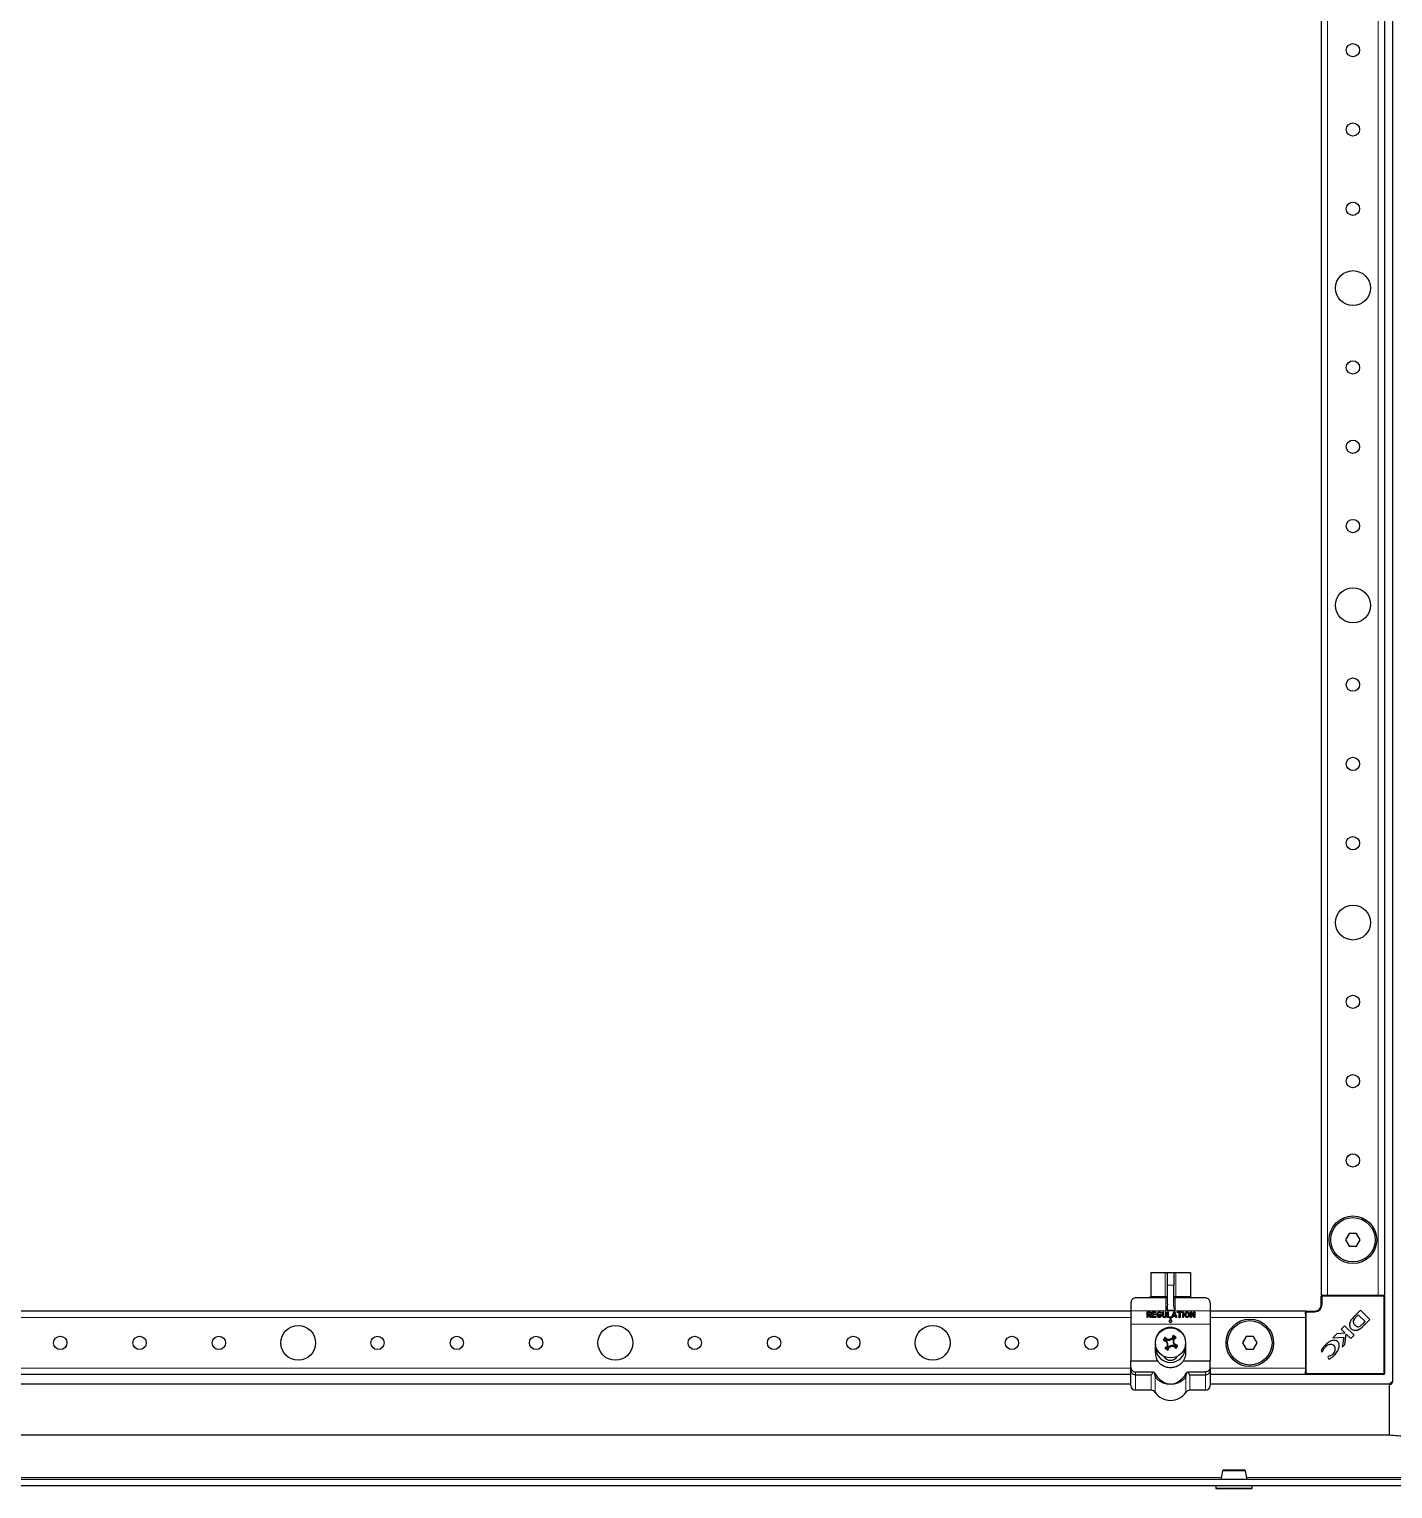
# Model space of a CAD drawing. Header units: millimetres. Extents: x -794 to 1944, y -422 to 1043.
# Drawn here: x 1298.9 to 1728.8, y -278 to 182.2 of the extents above; entities that cross this region are included whole.
import ezdxf

# ---------------------------------------------------------------- set-up
doc = ezdxf.new("R2010")
doc.units = ezdxf.units.MM

msp = doc.modelspace()

# ---------------------------------------------------------------- linework, layer by layer
at = {"color": 7, "linetype": 'Continuous', "lineweight": 25}
for p, q in [((1728.72, 845.03), (1728.72, -243.97)), ((1706.22, 818.03), (1706.22, -216.97)), ((1726.22, 818.03), (1726.22, -216.97)), ((1715.06, -197.47), (1713.91, -199.47)), ((1717.37, -197.47), (1715.06, -197.47)), ((1718.53, -199.47), (1717.37, -197.47)), ((1713.91, -199.47), (1715.06, -201.47)), ((1715.06, -201.47), (1717.37, -201.47)), ((1717.37, -201.47), (1718.53, -199.47)), ((1652.47, -209.82), (1652.47, -217.32)), ((1652.47, -209.82), (1656.99, -209.82)), ((1656.99, -209.82), (1657.72, -209.82)), ((1657.72, -209.82), (1659.72, -209.82)), ((1657.72, -213.82), (1657.72, -209.82)), ((1659.72, -209.82), (1659.72, -213.82)), ((1659.72, -209.82), (1660.44, -209.82)), ((1660.44, -209.82), (1664.97, -209.82)), ((1664.97, -209.82), (1664.97, -217.32)), ((1657.72, -219.76), (1657.72, -213.82)), ((1659.72, -219.76), (1659.72, -213.82)), ((1646.22, -219.32), (1646.22, -221.82)), ((1657.22, -217.82), (1647.72, -217.82)), ((1669.72, -217.82), (1660.22, -217.82)), ((1671.22, -219.32), (1671.22, -221.82)), ((1706.22, -216.97), (1706.52, -216.97)), ((1706.22, -219.97), (1706.22, -217.27)), ((1706.52, -216.97), (1707.16, -216.97)), ((1707.16, -216.97), (1708.22, -216.97)), ((1708.22, -216.97), (1724.22, -216.97)), ((1724.22, -216.97), (1725.27, -216.97)), ((1725.27, -216.97), (1725.92, -216.97)), ((1725.92, -216.97), (1726.22, -216.97)), ((1726.22, -217.27), (1726.22, -241.67)), ((1646.22, -221.97), (866.22, -221.97)), ((1646.22, -221.82), (1646.22, -226.08)), ((1651.31, -223.84), (1651.31, -222.18)), ((1651.31, -222.18), (1652.06, -222.18)), ((1652.07, -222.44), (1651.57, -222.44)), ((1651.57, -222.44), (1651.57, -222.94)), ((1651.57, -222.94), (1652.16, -222.94)), ((1651.86, -223.21), (1651.57, -223.21)), ((1651.57, -223.21), (1651.57, -223.84)), ((1652.35, -223.92), (1651.86, -223.21)), ((1652.17, -223.21), (1652.57, -223.78)), ((1652.91, -222.18), (1653.98, -222.18)), ((1652.91, -223.95), (1652.91, -222.18)), ((1653.98, -223.95), (1652.91, -223.95)), ((1653.98, -222.44), (1653.18, -222.44)), ((1653.18, -222.44), (1653.18, -222.85)), ((1653.18, -222.85), (1653.93, -222.85)), ((1653.93, -223.11), (1653.18, -223.11)), ((1653.18, -223.11), (1653.18, -223.69)), ((1653.18, -223.69), (1653.98, -223.69)), ((1655.25, -223.02), (1655.74, -223.02)), ((1655.45, -223.28), (1655.25, -223.28)), ((1655.74, -223.02), (1655.74, -223.31)), ((1656.17, -223.37), (1656.17, -222.29)), ((1656.44, -222.29), (1656.44, -223.36)), ((1657.18, -223.35), (1657.18, -222.29)), ((1657.45, -222.29), (1657.45, -223.35)), ((1657.73, -223.97), (1657.73, -222.31)), ((1658.8, -223.97), (1657.73, -223.97)), ((1658, -222.31), (1658, -223.71)), ((1658, -223.71), (1658.79, -223.71)), ((1658.22, -225.18), (1658.72, -225.68)), ((1658.47, -225.18), (1658.22, -225.18)), ((1658.97, -224.18), (1658.47, -224.18)), ((1658.47, -224.18), (1658.47, -225.18)), ((1658.72, -225.68), (1659.22, -225.18)), ((1658.97, -225.18), (1658.97, -224.18)), ((1659.22, -225.18), (1658.97, -225.18)), ((1659.16, -223.8), (1659.73, -222.26)), ((1659.49, -223.64), (1659.4, -223.89)), ((1660.3, -223.64), (1659.49, -223.64)), ((1659.89, -222.5), (1659.58, -223.37)), ((1659.58, -223.37), (1660.21, -223.37)), ((1660.21, -223.37), (1659.89, -222.5)), ((1660.05, -222.28), (1660.65, -223.8)), ((1660.4, -223.88), (1660.3, -223.64)), ((1661.4, -222.44), (1660.98, -222.44)), ((1660.99, -222.18), (1662.1, -222.18)), ((1661.4, -223.91), (1661.4, -222.44)), ((1662.11, -222.44), (1661.71, -222.44)), ((1661.71, -222.44), (1661.71, -223.91)), ((1662.58, -223.84), (1662.58, -222.31)), ((1662.84, -222.31), (1662.84, -223.84)), ((1665, -223.84), (1665, -222.28)), ((1666.1, -223.86), (1665.26, -222.6)), ((1665.26, -222.6), (1665.26, -223.84)), ((1665.27, -222.23), (1666.07, -223.47)), ((1666.07, -223.47), (1666.07, -222.29)), ((1666.34, -222.29), (1666.34, -223.84)), ((1671.22, -221.82), (1671.22, -226.08)), ((1701.22, -221.97), (1671.22, -221.97)), ((1701.22, -221.97), (1701.22, -222.27)), ((1701.22, -222.92), (1701.22, -222.27)), ((1701.22, -222.92), (1701.22, -223.97)), ((1701.22, -223.97), (1701.22, -239.97)), ((1701.52, -221.97), (1704.22, -221.97)), ((1716.72, -223.51), (1716.7, -223.53)), ((1718.61, -221.62), (1716.72, -223.51)), ((1717.86, -223.1), (1717.21, -223.78)), ((1720.05, -225.28), (1717.86, -223.1)), ((1721.57, -224.58), (1718.61, -221.62)), ((1719.32, -226.03), (1720.05, -225.28)), ((1719.58, -226.57), (1721.57, -224.58)), ((1646.22, -226.08), (1646.22, -237.58)), ((1659.41, -230.71), (1659.67, -229.96)), ((1659.67, -229.96), (1659.56, -229.65)), ((1659.67, -229.96), (1660.17, -230.29)), ((1671.22, -226.08), (1671.22, -237.58)), ((1682.56, -229.97), (1681.41, -231.97)), ((1684.87, -229.97), (1682.56, -229.97)), ((1686.03, -231.97), (1684.87, -229.97)), ((1711.13, -229.1), (1709.84, -230.39)), ((1713.79, -228.93), (1711.13, -229.1)), ((1713.61, -226.62), (1712.55, -227.68)), ((1712.55, -227.68), (1713.79, -228.93)), ((1716.57, -229.58), (1713.61, -226.62)), ((1713.64, -232.51), (1714.13, -229.24)), ((1714.13, -229.24), (1715.52, -230.63)), ((1715.52, -230.63), (1716.57, -229.58)), ((1653.87, -231.97), (1653.87, -234.97)), ((1654.07, -233.47), (1653.87, -233.47)), ((1656.7, -231.02), (1656.39, -231.13)), ((1656.7, -231.02), (1657.03, -230.52)), ((1657.45, -231.28), (1656.7, -231.02)), ((1657.26, -233.66), (1656.93, -233.69)), ((1657.03, -230.52), (1657, -230.19)), ((1657.03, -230.52), (1657.57, -231.1)), ((1657.26, -233.66), (1657.84, -233.12)), ((1657.76, -233.99), (1657.26, -233.66)), ((1657.45, -231.28), (1657.29, -231.47)), ((1657.89, -232.15), (1657.45, -231.28)), ((1657.57, -231.1), (1657.68, -230.88)), ((1657.57, -231.1), (1658.54, -231.15)), ((1657.84, -233.12), (1657.62, -233.01)), ((1657.89, -232.15), (1657.66, -232.2)), ((1658.02, -233.24), (1657.76, -233.99)), ((1657.76, -233.99), (1657.87, -234.3)), ((1657.84, -233.12), (1657.89, -232.15)), ((1658.89, -232.8), (1658.02, -233.24)), ((1658.02, -233.24), (1658.21, -233.4)), ((1658.54, -231.15), (1658.49, -230.92)), ((1658.54, -231.15), (1659.41, -230.71)), ((1658.89, -232.8), (1658.94, -233.03)), ((1659.86, -232.85), (1658.89, -232.8)), ((1659.41, -230.71), (1659.22, -230.55)), ((1659.59, -230.83), (1659.54, -231.8)), ((1659.54, -231.8), (1659.77, -231.75)), ((1659.54, -231.8), (1659.98, -232.67)), ((1660.17, -230.29), (1659.59, -230.83)), ((1659.59, -230.83), (1659.81, -230.94)), ((1659.86, -232.85), (1659.75, -233.07)), ((1660.4, -233.43), (1659.86, -232.85)), ((1659.98, -232.67), (1660.14, -232.48)), ((1659.98, -232.67), (1660.73, -232.93)), ((1660.17, -230.29), (1660.5, -230.26)), ((1660.73, -232.93), (1660.4, -233.43)), ((1660.4, -233.43), (1660.43, -233.76)), ((1660.73, -232.93), (1661.04, -232.82)), ((1663.57, -233.47), (1663.37, -233.47)), ((1663.57, -234.97), (1663.57, -231.97)), ((1681.41, -231.97), (1682.56, -233.97)), ((1682.56, -233.97), (1684.87, -233.97)), ((1684.87, -233.97), (1686.03, -231.97)), ((1706.22, -234.35), (1706.47, -234.86)), ((1709.84, -230.39), (1713.32, -230.21)), ((1713.32, -230.21), (1712.84, -233.3)), ((1712.84, -233.3), (1713.64, -232.51)), ((1646.22, -239.72), (1646.22, -237.58)), ((1646.22, -237.58), (1654.62, -237.58)), ((1662.81, -237.58), (1671.22, -237.58)), ((1671.22, -239.72), (1671.22, -237.58)), ((1706.47, -234.86), (1706.57, -234.75)), ((1708.42, -236.29), (1708.28, -236.43)), ((1708.28, -236.43), (1708.61, -237.12)), ((1646.22, -241.97), (866.22, -241.97)), ((1646.22, -240.63), (1646.22, -239.72)), ((1646.22, -245.42), (1646.22, -240.63)), ((1647.72, -241.11), (1653.23, -241.11)), ((1647.72, -242.01), (1652.63, -242.01)), ((1664.2, -241.11), (1669.72, -241.11)), ((1664.81, -242.01), (1669.72, -242.01)), ((1671.22, -239.72), (1671.22, -240.63)), ((1671.22, -240.63), (1671.22, -245.42)), ((1701.22, -241.97), (1671.22, -241.97)), ((1701.22, -239.97), (1701.22, -241.03)), ((1701.22, -241.67), (1701.22, -241.03)), ((1701.22, -241.67), (1701.22, -241.97)), ((1725.92, -241.97), (1701.52, -241.97)), ((1646.22, -244.97), (839.72, -244.97)), ((1652.63, -246.92), (1647.72, -246.92)), ((1669.72, -246.92), (1664.81, -246.92)), ((1727.72, -244.97), (1671.22, -244.97)), ((1727.72, -260.97), (1727.72, -245.3)), ((839.72, -260.97), (1727.72, -260.97)), ((789.02, -274.97), (1778.42, -274.97)), ((789.02, -276.97), (1778.42, -276.97)), ((1672.97, -276.97), (1672.97, -277.72)), ((1684.22, -277.97), (1673.22, -277.97)), ((1684.47, -277.72), (1684.47, -276.97))]:
    msp.add_line(p, q, dxfattribs=at)
at = {"color": 8, "linetype": 'Continuous', "lineweight": 18}
for p, q in [((1708.22, 818.03), (1708.22, -216.97)), ((1724.22, 818.03), (1724.22, -216.97)), ((1656.99, -217.32), (1656.99, -209.82)), ((1660.44, -209.82), (1660.44, -217.32)), ((1659.72, -213.82), (1657.72, -213.82)), ((1652.47, -217.32), (1656.99, -217.32)), ((1656.99, -217.32), (1657.72, -217.32)), ((1657.22, -221.82), (1657.22, -217.82)), ((1657.72, -221.82), (1657.72, -219.76)), ((1659.72, -217.32), (1660.44, -217.32)), ((1660.22, -217.82), (1660.22, -221.75)), ((1660.44, -217.32), (1664.97, -217.32)), ((1706.22, -217.27), (1706.52, -217.27)), ((1706.22, -219.97), (1706.52, -219.97)), ((1706.52, -217.27), (1706.52, -216.97)), ((1706.52, -217.27), (1706.52, -219.97)), ((1725.92, -217.27), (1706.52, -217.27)), ((1725.92, -217.27), (1725.92, -216.97)), ((1725.92, -241.67), (1725.92, -217.27)), ((1725.92, -217.27), (1726.22, -217.27)), ((1646.22, -223.97), (866.22, -223.97)), ((1657.22, -221.82), (1646.22, -221.82)), ((1671.22, -221.82), (1657.72, -221.82)), ((1701.22, -223.97), (1671.22, -223.97)), ((1701.22, -222.27), (1701.52, -222.27)), ((1701.52, -222.27), (1701.52, -221.97)), ((1704.22, -222.27), (1701.52, -222.27)), ((1701.52, -222.27), (1701.52, -241.67)), ((1704.22, -221.97), (1704.22, -222.27)), ((1671.22, -226.08), (1646.22, -226.08)), ((1646.22, -239.97), (866.22, -239.97)), ((1647.72, -241.11), (1647.72, -242.01)), ((1647.72, -242.01), (1647.72, -246.92)), ((1652.63, -246.92), (1652.63, -242.01)), ((1653.86, -242.61), (1653.86, -247.57)), ((1663.57, -247.57), (1663.57, -242.61)), ((1664.81, -242.01), (1664.81, -246.92)), ((1669.72, -242.01), (1669.72, -241.11)), ((1669.72, -246.92), (1669.72, -242.01)), ((1701.22, -239.97), (1671.22, -239.97)), ((1701.22, -241.67), (1701.52, -241.67)), ((1701.52, -241.67), (1725.92, -241.67)), ((1701.52, -241.97), (1701.52, -241.67)), ((1725.92, -241.67), (1725.92, -241.97)), ((1725.92, -241.67), (1726.22, -241.67)), ((1674.75, -274.37), (892.69, -274.37)), ((1778.12, -274.37), (1682.69, -274.37)), ((1672.97, -277.72), (1684.47, -277.72))]:
    msp.add_line(p, q, dxfattribs=at)
at = {"color": 8, "linetype": 'Continuous', "lineweight": 18, "flags": 128}
for points in [[(1656.99, -217.32), (1656.99, -217.42), (1656.98, -217.52), (1656.97, -217.6), (1656.95, -217.68), (1656.93, -217.74), (1656.91, -217.79), (1656.88, -217.81), (1656.85, -217.82)], [(1660.58, -217.82), (1660.55, -217.81), (1660.53, -217.79), (1660.5, -217.74), (1660.48, -217.68), (1660.46, -217.6), (1660.45, -217.52), (1660.44, -217.42), (1660.44, -217.32)]]:
    msp.add_lwpolyline(points, dxfattribs=at)
at = {"color": 7, "linetype": 'Continuous', "lineweight": 25}
for centre, radius in [((1716.22, 175.53), 2.1), ((1716.22, 150.53), 2.1), ((1716.22, 125.53), 2.1), ((1716.22, 100.53), 5.5), ((1716.22, 75.53), 2.1), ((1716.22, 50.53), 2.1), ((1716.22, 25.53), 2.1), ((1716.22, 0.53), 5.5), ((1716.22, -24.47), 2.1), ((1716.22, -49.47), 2.1), ((1716.22, -74.47), 2.1), ((1716.22, -99.47), 5.5), ((1716.22, -124.47), 2.1), ((1716.22, -149.47), 2.1), ((1716.22, -174.47), 2.1), ((1716.22, -199.47), 7.5), ((1716.22, -199.47), 7), ((1683.72, -231.97), 7.5), ((1683.72, -231.97), 7), ((1308.72, -231.97), 2.1), ((1333.72, -231.97), 2.1), ((1358.72, -231.97), 2.1), ((1383.72, -231.97), 5.5), ((1408.72, -231.97), 2.1), ((1433.72, -231.97), 2.1), ((1458.72, -231.97), 2.1), ((1483.72, -231.97), 5.5), ((1508.72, -231.97), 2.1), ((1533.72, -231.97), 2.1), ((1558.72, -231.97), 2.1), ((1583.72, -231.97), 5.5), ((1608.72, -231.97), 2.1), ((1633.72, -231.97), 2.1), ((1658.72, -231.97), 4.75)]:
    msp.add_circle(centre, radius, dxfattribs=at)
for centre, radius, start, end in [((1651.97, -217.32), 0.5, 270, 0), ((1657.22, -217.32), 0.5, 270, 0), ((1660.22, -217.32), 0.5, 180, 270), ((1665.47, -217.32), 0.5, 180, 270), ((1704.22, -219.97), 2, 270, 0), ((1706.52, -217.27), 0.3, 90, 180), ((1725.92, -217.27), 0.3, 0, 90), ((1701.52, -222.27), 0.3, 90, 180), ((1724.02, -254.39), 69.05, 159.0058, 159.8057), ((1619.16, -292.69), 74.88, 56.4919, 57.3486), ((1715.92, -223.37), 4.87, 290.3445, 318.7777), ((1715.14, -221.55), 6.12, 306.9888, 313.0744), ((1658.72, -233.47), 4.65, 180, 0), ((1719.44, -271.53), 74.88, 146.4919, 147.3486), ((1681.13, -166.67), 69.05, 249.0058, 249.8057), ((1705.61, -282.65), 69.05, 134.0348, 134.8347), ((1698.27, -171.25), 74.88, 236.4919, 237.3486), ((1608.04, -278.87), 69.05, 44.0348, 44.8347), ((1725.2, -198.21), 75.61, 206.0937, 206.7115), ((1733.17, -235.98), 75.61, 177.129, 177.7468), ((1654.71, -306.43), 75.61, 87.129, 87.7468), ((1593.41, -209.56), 69.05, 339.0058, 339.8057), ((1624.95, -165.49), 75.61, 296.0937, 296.7115), ((1692.48, -298.46), 75.61, 116.0937, 116.7115), ((1662.73, -157.52), 75.61, 267.129, 267.7468), ((1709.39, -185.08), 69.05, 224.0348, 224.8347), ((1584.26, -227.96), 75.61, 357.129, 357.7468), ((1592.23, -265.74), 75.61, 26.0937, 26.7115), ((1611.82, -181.3), 69.05, 314.0348, 314.8347), ((1636.3, -297.28), 69.05, 69.0058, 69.8057), ((1598, -192.42), 74.88, 326.4919, 327.3486), ((1709.14, -234.38), 1.94, 53.3097, 142.3464), ((1708.71, -233.98), 1.97, 308.454, 35.887), ((1658.72, -234.97), 2.5, 209.1764, 330.8236), ((1701.52, -241.67), 0.3, 180, 270), ((1725.92, -241.67), 0.3, 270, 0), ((1647.72, -245.42), 1.5, 180, 270), ((1652.63, -248.42), 1.5, 34.5604, 90), ((1658.72, -244.23), 5.89, 214.5604, 325.4396), ((1664.81, -248.42), 1.5, 90, 145.4396), ((1669.72, -245.42), 1.5, 270, 0), ((1675.6, -272.47), 0.5, 89.9982, 165.4001), ((1681.83, -272.47), 0.5, 15.316, 90.0228), ((1673.22, -277.72), 0.25, 180, 270), ((1684.22, -277.72), 0.25, 270, 0)]:
    msp.add_arc(centre, radius, start, end, dxfattribs=at)
at = {"color": 8, "linetype": 'Continuous', "lineweight": 18}
msp.add_arc((1704.22, -219.97), 2.3, 270, 0, dxfattribs=at)
at = {"color": 7, "linetype": 'Continuous', "lineweight": 25}
msp.add_ellipse((17086.9, -221.82), major_axis=(15429.18, 0), ratio=0.000259, start_param=3.123591, end_param=3.141593, dxfattribs=at)
for points, knots in [([(1647.72, -217.82), (1647.71, -217.82), (1647.64, -217.82), (1647.29, -217.85), (1646.76, -218.08), (1646.3, -218.66), (1646.24, -219.14), (1646.22, -219.32)], [0, 0, 0, 0, 0.003231, 0.101221, 0.514725, 0.80586, 1, 1, 1, 1]), ([(1657.72, -219.76), (1657.68, -220.1), (1657.6, -220.8), (1657.34, -221.47), (1657.22, -221.82), (1657.22, -221.82)], [0, 0, 0, 0, 0.475461, 0.994056, 1, 1, 1, 1]), ([(1660.22, -221.75), (1660.21, -221.75), (1660.21, -221.75), (1660.21, -221.75), (1660.19, -221.73), (1660.16, -221.65), (1660.04, -221.31), (1659.82, -220.68), (1659.75, -220.09), (1659.72, -219.76)], [0, 0, 0, 0, 0.00167, 0.003889, 0.009531, 0.034361, 0.132751, 0.526214, 1, 1, 1, 1]), ([(1671.22, -219.32), (1671.19, -219.14), (1671.13, -218.66), (1670.67, -218.08), (1670.14, -217.85), (1669.79, -217.82), (1669.72, -217.82), (1669.72, -217.82)], [0, 0, 0, 0, 0.19414, 0.485275, 0.898779, 0.996769, 1, 1, 1, 1]), ([(1651.43, -223.97), (1651.41, -223.97), (1651.37, -223.97), (1651.33, -223.93), (1651.31, -223.89), (1651.31, -223.86), (1651.31, -223.84)], [0, 0, 0, 0, 0.280437, 0.558281, 0.778899, 1, 1, 1, 1]), ([(1651.57, -223.84), (1651.57, -223.86), (1651.57, -223.9), (1651.53, -223.95), (1651.48, -223.97), (1651.45, -223.97), (1651.43, -223.97)], [0, 0, 0, 0, 0.280498, 0.558325, 0.778868, 1, 1, 1, 1]), ([(1652.06, -222.18), (1652.14, -222.18), (1652.28, -222.19), (1652.39, -222.28), (1652.44, -222.31)], [0, 0, 0, 0, 0.559747, 1, 1, 1, 1]), ([(1652.26, -222.51), (1652.23, -222.49), (1652.17, -222.45), (1652.1, -222.44), (1652.07, -222.44)], [0, 0, 0, 0, 0.559136, 1, 1, 1, 1]), ([(1652.16, -222.94), (1652.18, -222.94), (1652.22, -222.93), (1652.25, -222.91), (1652.26, -222.9)], [0, 0, 0, 0, 0.558174, 1, 1, 1, 1]), ([(1652.41, -223.12), (1652.36, -223.14), (1652.29, -223.19), (1652.21, -223.2), (1652.17, -223.21)], [0, 0, 0, 0, 0.56031, 1, 1, 1, 1]), ([(1652.34, -222.7), (1652.34, -222.66), (1652.33, -222.59), (1652.28, -222.53), (1652.26, -222.51)], [0, 0, 0, 0, 0.559692, 1, 1, 1, 1]), ([(1652.26, -222.9), (1652.28, -222.88), (1652.31, -222.85), (1652.33, -222.79), (1652.34, -222.73), (1652.34, -222.7)], [0, 0, 0, 0, 0.279917, 0.56006, 1, 1, 1, 1]), ([(1652.45, -223.97), (1652.44, -223.97), (1652.42, -223.97), (1652.38, -223.95), (1652.37, -223.93), (1652.35, -223.92)], [0, 0, 0, 0, 0.28022, 0.561305, 1, 1, 1, 1]), ([(1652.6, -222.7), (1652.59, -222.79), (1652.58, -222.96), (1652.46, -223.07), (1652.41, -223.12)], [0, 0, 0, 0, 0.5594568, 1, 1, 1, 1]), ([(1652.44, -222.31), (1652.49, -222.38), (1652.59, -222.49), (1652.6, -222.64), (1652.6, -222.7)], [0, 0, 0, 0, 0.558947, 1, 1, 1, 1]), ([(1652.6, -223.84), (1652.6, -223.86), (1652.59, -223.91), (1652.55, -223.95), (1652.5, -223.97), (1652.47, -223.97), (1652.45, -223.97)], [0, 0, 0, 0, 0.278138, 0.558544, 0.779161, 1, 1, 1, 1]), ([(1652.57, -223.78), (1652.58, -223.79), (1652.6, -223.81), (1652.6, -223.83), (1652.6, -223.84)], [0, 0, 0, 0, 0.561079, 1, 1, 1, 1]), ([(1653.93, -222.85), (1653.95, -222.85), (1653.99, -222.85), (1654.05, -222.88), (1654.08, -222.93), (1654.08, -222.96), (1654.08, -222.98)], [0, 0, 0, 0, 0.280945, 0.559897, 0.779525, 1, 1, 1, 1]), ([(1654.08, -222.98), (1654.08, -223), (1654.07, -223.04), (1654.02, -223.11), (1653.96, -223.11), (1653.93, -223.11)], [0, 0, 0, 0, 0.281099, 0.559768, 1, 1, 1, 1]), ([(1653.98, -222.18), (1654, -222.18), (1654.04, -222.18), (1654.1, -222.21), (1654.13, -222.26), (1654.13, -222.29), (1654.13, -222.31)], [0, 0, 0, 0, 0.280872, 0.559701, 0.779382, 1, 1, 1, 1]), ([(1654.13, -222.31), (1654.13, -222.33), (1654.13, -222.37), (1654.07, -222.43), (1654.01, -222.44), (1653.98, -222.44)], [0, 0, 0, 0, 0.281053, 0.559663, 1, 1, 1, 1]), ([(1653.98, -223.69), (1654, -223.69), (1654.04, -223.69), (1654.1, -223.72), (1654.13, -223.77), (1654.13, -223.8), (1654.13, -223.82)], [0, 0, 0, 0, 0.280912, 0.559714, 0.779499, 1, 1, 1, 1]), ([(1654.13, -223.82), (1654.13, -223.84), (1654.13, -223.88), (1654.07, -223.94), (1654.01, -223.95), (1653.98, -223.95)], [0, 0, 0, 0, 0.281214, 0.559901, 1, 1, 1, 1]), ([(1654.47, -223.08), (1654.48, -222.94), (1654.49, -222.7), (1654.62, -222.49), (1654.67, -222.4)], [0, 0, 0, 0, 0.56034, 1, 1, 1, 1]), ([(1654.66, -223.68), (1654.6, -223.58), (1654.49, -223.39), (1654.48, -223.17), (1654.47, -223.08)], [0, 0, 0, 0, 0.559347, 1, 1, 1, 1]), ([(1655.19, -223.97), (1655.13, -223.97), (1655.01, -223.96), (1654.82, -223.87), (1654.72, -223.75), (1654.66, -223.68)], [0, 0, 0, 0, 0.280314, 0.560507, 1, 1, 1, 1]), ([(1654.67, -222.4), (1654.75, -222.32), (1654.88, -222.18), (1655.07, -222.16), (1655.16, -222.15)], [0, 0, 0, 0, 0.559217, 1, 1, 1, 1]), ([(1655.15, -222.42), (1655.12, -222.42), (1655.04, -222.43), (1654.92, -222.5), (1654.76, -222.71), (1654.75, -222.93), (1654.74, -223.08)], [0, 0, 0, 0, 0.125332, 0.250695, 0.500738, 1, 1, 1, 1]), ([(1654.74, -223.08), (1654.74, -223.16), (1654.75, -223.31), (1654.82, -223.45), (1654.86, -223.51)], [0, 0, 0, 0, 0.55998, 1, 1, 1, 1]), ([(1654.86, -223.51), (1654.9, -223.57), (1654.99, -223.68), (1655.12, -223.7), (1655.18, -223.71)], [0, 0, 0, 0, 0.560858, 1, 1, 1, 1]), ([(1655.12, -223.15), (1655.12, -223.13), (1655.12, -223.09), (1655.16, -223.04), (1655.2, -223.02), (1655.23, -223.02), (1655.25, -223.02)], [0, 0, 0, 0, 0.280637, 0.55889, 0.779144, 1, 1, 1, 1]), ([(1655.25, -223.28), (1655.23, -223.28), (1655.19, -223.28), (1655.14, -223.24), (1655.12, -223.19), (1655.12, -223.16), (1655.12, -223.15)], [0, 0, 0, 0, 0.280664, 0.558735, 0.779002, 1, 1, 1, 1]), ([(1655.34, -222.46), (1655.31, -222.45), (1655.25, -222.42), (1655.18, -222.42), (1655.15, -222.42)], [0, 0, 0, 0, 0.5586335, 1, 1, 1, 1]), ([(1655.16, -222.15), (1655.23, -222.15), (1655.35, -222.16), (1655.46, -222.22), (1655.51, -222.24)], [0, 0, 0, 0, 0.560514, 1, 1, 1, 1]), ([(1655.18, -223.71), (1655.21, -223.71), (1655.27, -223.7), (1655.37, -223.65), (1655.4, -223.58), (1655.42, -223.54)], [0, 0, 0, 0, 0.281265, 0.561609, 1, 1, 1, 1]), ([(1655.54, -223.85), (1655.48, -223.89), (1655.37, -223.96), (1655.25, -223.97), (1655.19, -223.97)], [0, 0, 0, 0, 0.558998, 1, 1, 1, 1]), ([(1655.44, -222.58), (1655.43, -222.55), (1655.4, -222.51), (1655.36, -222.48), (1655.34, -222.46)], [0, 0, 0, 0, 0.560467, 1, 1, 1, 1]), ([(1655.42, -223.54), (1655.43, -223.49), (1655.45, -223.41), (1655.45, -223.32), (1655.45, -223.28)], [0, 0, 0, 0, 0.559597, 1, 1, 1, 1]), ([(1655.55, -222.64), (1655.53, -222.64), (1655.49, -222.63), (1655.46, -222.59), (1655.44, -222.58)], [0, 0, 0, 0, 0.558039, 1, 1, 1, 1]), ([(1655.51, -222.24), (1655.55, -222.27), (1655.61, -222.33), (1655.66, -222.4), (1655.68, -222.43)], [0, 0, 0, 0, 0.559542, 1, 1, 1, 1]), ([(1655.74, -223.31), (1655.74, -223.43), (1655.72, -223.63), (1655.59, -223.78), (1655.54, -223.85)], [0, 0, 0, 0, 0.560493, 1, 1, 1, 1]), ([(1655.71, -222.51), (1655.7, -222.53), (1655.7, -222.57), (1655.65, -222.61), (1655.6, -222.64), (1655.57, -222.64), (1655.55, -222.64)], [0, 0, 0, 0, 0.2777088, 0.5582085, 0.77892, 1, 1, 1, 1]), ([(1655.68, -222.43), (1655.69, -222.44), (1655.7, -222.47), (1655.71, -222.5), (1655.71, -222.51)], [0, 0, 0, 0, 0.560691, 1, 1, 1, 1]), ([(1656.17, -222.29), (1656.18, -222.27), (1656.18, -222.23), (1656.2, -222.18), (1656.25, -222.15), (1656.28, -222.15), (1656.29, -222.15)], [0, 0, 0, 0, 0.280849, 0.55949, 0.779158, 1, 1, 1, 1]), ([(1656.39, -223.84), (1656.32, -223.76), (1656.19, -223.63), (1656.18, -223.45), (1656.17, -223.37)], [0, 0, 0, 0, 0.558332, 1, 1, 1, 1]), ([(1656.29, -222.15), (1656.32, -222.15), (1656.36, -222.16), (1656.41, -222.19), (1656.44, -222.24), (1656.44, -222.27), (1656.44, -222.29)], [0, 0, 0, 0, 0.28091, 0.559174, 0.779166, 1, 1, 1, 1]), ([(1656.83, -223.97), (1656.74, -223.97), (1656.58, -223.97), (1656.45, -223.88), (1656.39, -223.84)], [0, 0, 0, 0, 0.5592502, 1, 1, 1, 1]), ([(1656.44, -223.36), (1656.44, -223.42), (1656.45, -223.53), (1656.53, -223.6), (1656.56, -223.63)], [0, 0, 0, 0, 0.560313, 1, 1, 1, 1]), ([(1656.56, -223.63), (1656.6, -223.66), (1656.68, -223.71), (1656.77, -223.71), (1656.81, -223.71)], [0, 0, 0, 0, 0.559441, 1, 1, 1, 1]), ([(1656.81, -223.71), (1656.87, -223.7), (1656.98, -223.69), (1657.11, -223.61), (1657.17, -223.48), (1657.18, -223.39), (1657.18, -223.35)], [0, 0, 0, 0, 0.280935, 0.559487, 0.779245, 1, 1, 1, 1]), ([(1657.45, -223.35), (1657.44, -223.44), (1657.43, -223.63), (1657.27, -223.85), (1657.05, -223.95), (1656.9, -223.97), (1656.83, -223.97)], [0, 0, 0, 0, 0.280416, 0.558636, 0.778958, 1, 1, 1, 1]), ([(1657.18, -222.29), (1657.18, -222.27), (1657.18, -222.23), (1657.21, -222.18), (1657.26, -222.15), (1657.29, -222.15), (1657.3, -222.15)], [0, 0, 0, 0, 0.2809002, 0.5594983, 0.7791483, 1, 1, 1, 1]), ([(1657.3, -222.15), (1657.32, -222.15), (1657.37, -222.16), (1657.42, -222.19), (1657.44, -222.24), (1657.44, -222.27), (1657.45, -222.29)], [0, 0, 0, 0, 0.280888, 0.559023, 0.779155, 1, 1, 1, 1]), ([(1657.73, -222.31), (1657.73, -222.29), (1657.74, -222.25), (1657.76, -222.2), (1657.81, -222.18), (1657.84, -222.18), (1657.85, -222.18)], [0, 0, 0, 0, 0.280912, 0.559405, 0.779108, 1, 1, 1, 1]), ([(1657.85, -222.18), (1657.88, -222.18), (1657.92, -222.18), (1657.97, -222.21), (1657.99, -222.26), (1658, -222.29), (1658, -222.31)], [0, 0, 0, 0, 0.280813, 0.559099, 0.77917, 1, 1, 1, 1]), ([(1658.79, -223.71), (1658.82, -223.71), (1658.86, -223.71), (1658.92, -223.74), (1658.95, -223.79), (1658.95, -223.82), (1658.95, -223.84)], [0, 0, 0, 0, 0.280855, 0.559718, 0.779518, 1, 1, 1, 1]), ([(1658.95, -223.84), (1658.95, -223.86), (1658.94, -223.91), (1658.89, -223.97), (1658.83, -223.97), (1658.8, -223.97)], [0, 0, 0, 0, 0.281266, 0.560078, 1, 1, 1, 1]), ([(1659.15, -223.85), (1659.15, -223.84), (1659.15, -223.82), (1659.15, -223.81), (1659.16, -223.8)], [0, 0, 0, 0, 0.559504, 1, 1, 1, 1]), ([(1659.27, -223.97), (1659.25, -223.97), (1659.22, -223.97), (1659.18, -223.93), (1659.15, -223.89), (1659.15, -223.86), (1659.15, -223.85)], [0, 0, 0, 0, 0.279579, 0.559194, 0.779582, 1, 1, 1, 1]), ([(1659.4, -223.89), (1659.4, -223.9), (1659.38, -223.93), (1659.34, -223.97), (1659.3, -223.97), (1659.27, -223.97)], [0, 0, 0, 0, 0.28077, 0.560807, 1, 1, 1, 1]), ([(1659.73, -222.26), (1659.74, -222.24), (1659.75, -222.21), (1659.8, -222.16), (1659.85, -222.16), (1659.88, -222.15)], [0, 0, 0, 0, 0.2814649, 0.5617718, 1, 1, 1, 1]), ([(1659.88, -222.15), (1659.9, -222.15), (1659.94, -222.16), (1660.02, -222.2), (1660.04, -222.25), (1660.05, -222.28)], [0, 0, 0, 0, 0.281226, 0.561522, 1, 1, 1, 1]), ([(1660.51, -223.97), (1660.5, -223.97), (1660.47, -223.97), (1660.42, -223.94), (1660.41, -223.9), (1660.4, -223.88)], [0, 0, 0, 0, 0.280695, 0.560335, 1, 1, 1, 1]), ([(1660.66, -223.85), (1660.65, -223.87), (1660.65, -223.91), (1660.6, -223.95), (1660.56, -223.97), (1660.53, -223.97), (1660.51, -223.97)], [0, 0, 0, 0, 0.2785174, 0.5586134, 0.7793328, 1, 1, 1, 1]), ([(1660.65, -223.8), (1660.65, -223.81), (1660.66, -223.82), (1660.66, -223.84), (1660.66, -223.85)], [0, 0, 0, 0, 0.560081, 1, 1, 1, 1]), ([(1660.85, -222.31), (1660.85, -222.29), (1660.85, -222.25), (1660.89, -222.2), (1660.94, -222.18), (1660.97, -222.18), (1660.99, -222.18)], [0, 0, 0, 0, 0.280713, 0.558701, 0.779045, 1, 1, 1, 1]), ([(1660.98, -222.44), (1660.96, -222.44), (1660.92, -222.44), (1660.87, -222.4), (1660.85, -222.36), (1660.85, -222.32), (1660.85, -222.31)], [0, 0, 0, 0, 0.28076, 0.558821, 0.778915, 1, 1, 1, 1]), ([(1661.54, -224.05), (1661.52, -224.05), (1661.48, -224.04), (1661.43, -224.01), (1661.4, -223.96), (1661.4, -223.92), (1661.4, -223.91)], [0, 0, 0, 0, 0.280822, 0.559059, 0.779094, 1, 1, 1, 1]), ([(1661.71, -223.91), (1661.71, -223.93), (1661.71, -223.98), (1661.64, -224.04), (1661.58, -224.04), (1661.54, -224.05)], [0, 0, 0, 0, 0.280801, 0.559621, 1, 1, 1, 1]), ([(1662.1, -222.18), (1662.13, -222.18), (1662.17, -222.18), (1662.23, -222.21), (1662.26, -222.26), (1662.26, -222.29), (1662.26, -222.31)], [0, 0, 0, 0, 0.280951, 0.559967, 0.779431, 1, 1, 1, 1]), ([(1662.26, -222.31), (1662.26, -222.33), (1662.26, -222.37), (1662.2, -222.43), (1662.14, -222.44), (1662.11, -222.44)], [0, 0, 0, 0, 0.2810191, 0.5596788, 1, 1, 1, 1]), ([(1662.58, -222.31), (1662.58, -222.29), (1662.58, -222.25), (1662.6, -222.2), (1662.65, -222.18), (1662.68, -222.18), (1662.7, -222.18)], [0, 0, 0, 0, 0.280828, 0.559417, 0.779393, 1, 1, 1, 1]), ([(1662.7, -223.97), (1662.68, -223.97), (1662.64, -223.97), (1662.59, -223.93), (1662.58, -223.89), (1662.58, -223.86), (1662.58, -223.84)], [0, 0, 0, 0, 0.280437, 0.558281, 0.778899, 1, 1, 1, 1]), ([(1662.7, -222.18), (1662.72, -222.18), (1662.76, -222.18), (1662.81, -222.21), (1662.84, -222.26), (1662.84, -222.29), (1662.84, -222.31)], [0, 0, 0, 0, 0.2807653, 0.5591779, 0.7791749, 1, 1, 1, 1]), ([(1662.84, -223.84), (1662.84, -223.86), (1662.83, -223.9), (1662.8, -223.95), (1662.74, -223.97), (1662.71, -223.97), (1662.7, -223.97)], [0, 0, 0, 0, 0.280518, 0.5583, 0.778735, 1, 1, 1, 1]), ([(1663.29, -223.07), (1663.3, -222.95), (1663.31, -222.73), (1663.42, -222.53), (1663.46, -222.45)], [0, 0, 0, 0, 0.559914, 1, 1, 1, 1]), ([(1663.47, -223.69), (1663.42, -223.58), (1663.31, -223.39), (1663.3, -223.17), (1663.29, -223.07)], [0, 0, 0, 0, 0.559149, 1, 1, 1, 1]), ([(1663.46, -222.45), (1663.53, -222.36), (1663.66, -222.19), (1663.85, -222.16), (1663.94, -222.15)], [0, 0, 0, 0, 0.560137, 1, 1, 1, 1]), ([(1663.97, -223.97), (1663.91, -223.97), (1663.8, -223.96), (1663.62, -223.87), (1663.53, -223.76), (1663.47, -223.69)], [0, 0, 0, 0, 0.280367, 0.560574, 1, 1, 1, 1]), ([(1663.66, -222.62), (1663.62, -222.7), (1663.56, -222.85), (1663.56, -223), (1663.56, -223.07)], [0, 0, 0, 0, 0.5590754, 1, 1, 1, 1]), ([(1663.56, -223.07), (1663.56, -223.16), (1663.57, -223.31), (1663.64, -223.45), (1663.67, -223.51)], [0, 0, 0, 0, 0.560273, 1, 1, 1, 1]), ([(1663.94, -222.42), (1663.91, -222.42), (1663.84, -222.43), (1663.73, -222.5), (1663.68, -222.57), (1663.66, -222.62)], [0, 0, 0, 0, 0.279832, 0.559843, 1, 1, 1, 1]), ([(1663.67, -223.51), (1663.71, -223.57), (1663.79, -223.68), (1663.91, -223.7), (1663.97, -223.71)], [0, 0, 0, 0, 0.5605673, 1, 1, 1, 1]), ([(1663.94, -222.15), (1664, -222.16), (1664.12, -222.17), (1664.32, -222.25), (1664.42, -222.37), (1664.48, -222.45)], [0, 0, 0, 0, 0.280496, 0.560765, 1, 1, 1, 1]), ([(1664.28, -222.62), (1664.23, -222.56), (1664.15, -222.44), (1664, -222.42), (1663.94, -222.42)], [0, 0, 0, 0, 0.559596, 1, 1, 1, 1]), ([(1663.97, -223.71), (1664.01, -223.71), (1664.08, -223.7), (1664.2, -223.64), (1664.26, -223.56), (1664.29, -223.51)], [0, 0, 0, 0, 0.280435, 0.560605, 1, 1, 1, 1]), ([(1664.48, -223.69), (1664.41, -223.78), (1664.27, -223.94), (1664.06, -223.96), (1663.97, -223.97)], [0, 0, 0, 0, 0.559137, 1, 1, 1, 1]), ([(1664.4, -223.07), (1664.39, -222.98), (1664.38, -222.82), (1664.31, -222.68), (1664.28, -222.62)], [0, 0, 0, 0, 0.5600457, 1, 1, 1, 1]), ([(1664.29, -223.51), (1664.33, -223.44), (1664.39, -223.29), (1664.39, -223.14), (1664.4, -223.07)], [0, 0, 0, 0, 0.559133, 1, 1, 1, 1]), ([(1664.48, -222.45), (1664.54, -222.56), (1664.64, -222.75), (1664.66, -222.97), (1664.66, -223.07)], [0, 0, 0, 0, 0.559312, 1, 1, 1, 1]), ([(1664.66, -223.07), (1664.65, -223.2), (1664.64, -223.42), (1664.53, -223.61), (1664.48, -223.69)], [0, 0, 0, 0, 0.559865, 1, 1, 1, 1]), ([(1665, -222.28), (1665, -222.26), (1665, -222.22), (1665.03, -222.18), (1665.07, -222.15), (1665.1, -222.15), (1665.11, -222.15)], [0, 0, 0, 0, 0.280941, 0.559114, 0.779089, 1, 1, 1, 1]), ([(1665.12, -223.97), (1665.1, -223.97), (1665.06, -223.97), (1665, -223.92), (1665, -223.87), (1665, -223.84)], [0, 0, 0, 0, 0.281503, 0.560294, 1, 1, 1, 1]), ([(1665.11, -222.15), (1665.13, -222.15), (1665.16, -222.16), (1665.22, -222.18), (1665.25, -222.21), (1665.27, -222.23)], [0, 0, 0, 0, 0.280638, 0.560877, 1, 1, 1, 1]), ([(1665.26, -223.84), (1665.26, -223.86), (1665.26, -223.9), (1665.22, -223.95), (1665.17, -223.97), (1665.13, -223.97), (1665.12, -223.97)], [0, 0, 0, 0, 0.280569, 0.558477, 0.77887, 1, 1, 1, 1]), ([(1666.07, -222.29), (1666.08, -222.27), (1666.08, -222.23), (1666.1, -222.18), (1666.15, -222.16), (1666.18, -222.15), (1666.19, -222.15)], [0, 0, 0, 0, 0.2808879, 0.5594825, 0.7792702, 1, 1, 1, 1]), ([(1666.22, -223.97), (1666.2, -223.97), (1666.17, -223.97), (1666.13, -223.92), (1666.11, -223.89), (1666.1, -223.86)], [0, 0, 0, 0, 0.278585, 0.558866, 1, 1, 1, 1]), ([(1666.19, -222.15), (1666.22, -222.15), (1666.26, -222.16), (1666.31, -222.19), (1666.34, -222.24), (1666.34, -222.27), (1666.34, -222.29)], [0, 0, 0, 0, 0.280836, 0.55925, 0.779182, 1, 1, 1, 1]), ([(1666.34, -223.84), (1666.34, -223.86), (1666.34, -223.9), (1666.31, -223.95), (1666.26, -223.97), (1666.23, -223.97), (1666.22, -223.97)], [0, 0, 0, 0, 0.280953, 0.559391, 0.779073, 1, 1, 1, 1]), ([(1715.56, -224.86), (1715.46, -225.06), (1715.25, -225.45), (1715.13, -226.08), (1715.17, -226.68), (1715.37, -227.21), (1715.73, -227.65), (1716.25, -227.94), (1716.9, -228.06), (1717.36, -227.97), (1717.61, -227.93)], [0, 0, 0, 0, 0.138091, 0.265455, 0.384013, 0.496103, 0.605759, 0.71979, 0.847662, 1, 1, 1, 1]), ([(1716.24, -224.01), (1716.11, -224.16), (1715.87, -224.43), (1715.66, -224.73), (1715.56, -224.86)], [0, 0, 0, 0, 0.55183, 1, 1, 1, 1]), ([(1716.7, -223.53), (1716.63, -223.61), (1716.47, -223.77), (1716.32, -223.93), (1716.24, -224.01)], [0, 0, 0, 0, 0.486421, 1, 1, 1, 1]), ([(1717.21, -223.78), (1717.02, -223.98), (1716.67, -224.35), (1716.34, -224.89), (1716.28, -225.33), (1716.35, -225.68), (1716.54, -226.03), (1716.73, -226.24), (1716.84, -226.36)], [0, 0, 0, 0, 0.274676, 0.503042, 0.607381, 0.716579, 0.843412, 1, 1, 1, 1]), ([(1663.57, -231.97), (1663.52, -231.47), (1663.44, -230.46), (1662.66, -229), (1661.47, -227.88), (1660.01, -227.21), (1658.39, -227.04), (1656.79, -227.42), (1655.41, -228.3), (1654.43, -229.55), (1653.93, -230.84), (1653.89, -231.64), (1653.87, -231.97)], [0, 0, 0, 0, 0.108524, 0.217459, 0.318088, 0.417791, 0.519828, 0.622975, 0.725929, 0.827131, 0.926323, 1, 1, 1, 1]), ([(1716.84, -226.36), (1716.94, -226.45), (1717.11, -226.61), (1717.39, -226.8), (1717.66, -226.89), (1717.99, -226.89), (1718.39, -226.73), (1718.67, -226.55), (1718.83, -226.44)], [0, 0, 0, 0, 0.176808, 0.319231, 0.43938, 0.552395, 0.749205, 1, 1, 1, 1]), ([(1707.32, -232.83), (1707.07, -233.1), (1706.65, -233.56), (1706.35, -234.12), (1706.22, -234.35)], [0, 0, 0, 0, 0.577653, 1, 1, 1, 1]), ([(1706.57, -234.75), (1706.72, -234.44), (1706.98, -233.86), (1707.41, -233.4), (1707.61, -233.19)], [0, 0, 0, 0, 0.547643, 1, 1, 1, 1]), ([(1711.55, -231.72), (1711.39, -231.58), (1711.05, -231.3), (1710.36, -231.13), (1709.48, -231.26), (1708.41, -231.82), (1707.72, -232.46), (1707.32, -232.83)], [0, 0, 0, 0, 0.130532, 0.266031, 0.423997, 0.666819, 1, 1, 1, 1]), ([(1710.35, -235.88), (1710.68, -235.51), (1711.29, -234.81), (1711.84, -233.64), (1711.98, -232.7), (1711.83, -232.06), (1711.64, -231.83), (1711.55, -231.72)], [0, 0, 0, 0, 0.315674, 0.58952, 0.813199, 0.909026, 1, 1, 1, 1]), ([(1653.87, -234.97), (1653.95, -235.6), (1654.12, -236.87), (1654.59, -237.51), (1654.62, -237.56), (1654.62, -237.58)], [0, 0, 0, 0, 0.417668, 0.852903, 1, 1, 1, 1]), ([(1662.81, -237.58), (1662.79, -237.61), (1662.75, -237.68), (1662.38, -238.18), (1661.73, -238.81), (1660.81, -239.4), (1659.66, -239.79), (1658.33, -239.87), (1656.98, -239.57), (1655.86, -238.95), (1655.13, -238.27), (1654.74, -237.77), (1654.63, -237.59), (1654.62, -237.58), (1654.62, -237.58)], [0, 0, 0, 0, 0.0885051, 0.1771377, 0.2628581, 0.3446937, 0.4304853, 0.5251934, 0.6256454, 0.7239113, 0.8124944, 0.894483, 0.9789968, 1, 1, 1, 1]), ([(1662.81, -237.58), (1662.86, -237.5), (1662.97, -237.33), (1663.49, -236.26), (1663.55, -235.27), (1663.57, -234.97)], [0, 0, 0, 0, 0.378823, 0.812228, 1, 1, 1, 1]), ([(1709.93, -235.52), (1709.67, -235.74), (1709.22, -236.11), (1708.66, -236.24), (1708.42, -236.29)], [0, 0, 0, 0, 0.5796082, 1, 1, 1, 1]), ([(1708.61, -237.12), (1708.95, -236.93), (1709.58, -236.6), (1710.1, -236.11), (1710.35, -235.88)], [0, 0, 0, 0, 0.5368, 1, 1, 1, 1]), ([(1646.22, -239.72), (1646.23, -239.86), (1646.26, -240.14), (1646.5, -240.55), (1646.86, -240.88), (1647.28, -241.08), (1647.58, -241.1), (1647.72, -241.11)], [0, 0, 0, 0, 0.2056827, 0.4113459, 0.6186494, 0.8323389, 1, 1, 1, 1]), ([(1646.22, -240.63), (1646.22, -240.64), (1646.22, -240.74), (1646.25, -241), (1646.42, -241.37), (1646.76, -241.72), (1647.21, -241.96), (1647.55, -241.99), (1647.72, -242.01)], [0, 0, 0, 0, 0.017854, 0.141405, 0.356083, 0.570731, 0.785365, 1, 1, 1, 1]), ([(1652.63, -242.01), (1652.63, -242.01), (1652.65, -242.01), (1652.68, -242), (1652.74, -241.96), (1652.88, -241.81), (1653.04, -241.52), (1653.16, -241.26), (1653.23, -241.11)], [0, 0, 0, 0, 0.008383, 0.019125, 0.04457, 0.140638, 0.521171, 1, 1, 1, 1]), ([(1653.6, -241.35), (1653.58, -241.33), (1653.47, -241.24), (1653.34, -241.17), (1653.23, -241.11)], [0, 0, 0, 0, 0.161974, 1, 1, 1, 1]), ([(1653.6, -241.35), (1653.63, -241.5), (1653.67, -241.78), (1653.74, -242.12), (1653.77, -242.36), (1653.83, -242.53), (1653.86, -242.61)], [0, 0, 0, 0, 0.383006, 0.690448, 0.847653, 1, 1, 1, 1]), ([(1653.6, -241.35), (1653.9, -241.8), (1654.62, -242.91), (1656.01, -244.08), (1657.36, -244.79), (1658.17, -244.92), (1658.45, -244.96)], [0, 0, 0, 0, 0.2553511, 0.6155159, 0.8621102, 1, 1, 1, 1]), ([(1653.86, -242.61), (1654.05, -242.83), (1654.56, -243.46), (1655.67, -244.25), (1657.07, -244.82), (1658.03, -244.92), (1658.45, -244.96)], [0, 0, 0, 0, 0.169618, 0.470039, 0.762685, 1, 1, 1, 1]), ([(1658.97, -244.96), (1659.19, -244.93), (1659.91, -244.84), (1661.28, -244.2), (1662.74, -243), (1663.51, -241.83), (1663.83, -241.35)], [0, 0, 0, 0, 0.101651, 0.345128, 0.729048, 1, 1, 1, 1]), ([(1658.97, -244.96), (1659.4, -244.92), (1660.36, -244.82), (1661.76, -244.25), (1662.87, -243.46), (1663.38, -242.83), (1663.57, -242.61)], [0, 0, 0, 0, 0.2373508, 0.5299542, 0.8303306, 1, 1, 1, 1]), ([(1663.57, -242.61), (1663.57, -242.6), (1663.58, -242.6), (1663.58, -242.59), (1663.6, -242.55), (1663.63, -242.46), (1663.7, -242.14), (1663.76, -241.76), (1663.82, -241.44), (1663.83, -241.35)], [0, 0, 0, 0, 0.003748, 0.008698, 0.018275, 0.054741, 0.199177, 0.774578, 1, 1, 1, 1]), ([(1664.2, -241.11), (1664.1, -241.17), (1663.96, -241.23), (1663.85, -241.33), (1663.83, -241.35)], [0, 0, 0, 0, 0.789403, 1, 1, 1, 1]), ([(1664.2, -241.11), (1664.23, -241.17), (1664.29, -241.31), (1664.39, -241.51), (1664.48, -241.68), (1664.55, -241.79), (1664.61, -241.87), (1664.65, -241.92), (1664.68, -241.95), (1664.72, -241.98), (1664.74, -241.99), (1664.77, -242), (1664.79, -242.01), (1664.8, -242.01), (1664.81, -242.01)], [0, 0, 0, 0, 0.193858, 0.459768, 0.637307, 0.756, 0.835565, 0.889145, 0.925488, 0.950425, 0.97632, 0.986721, 0.99531, 1, 1, 1, 1]), ([(1669.72, -241.11), (1669.88, -241.1), (1670.22, -241.06), (1670.67, -240.81), (1671.01, -240.45), (1671.19, -240.06), (1671.21, -239.82), (1671.22, -239.72)], [0, 0, 0, 0, 0.2129, 0.425707, 0.640613, 0.853382, 1, 1, 1, 1]), ([(1669.72, -242.01), (1669.88, -241.99), (1670.22, -241.96), (1670.67, -241.72), (1671.01, -241.37), (1671.18, -241), (1671.21, -240.74), (1671.22, -240.64), (1671.22, -240.63)], [0, 0, 0, 0, 0.214635, 0.429269, 0.643917, 0.858595, 0.982146, 1, 1, 1, 1]), ([(1658.97, -244.96), (1658.88, -244.97), (1658.7, -244.97), (1658.53, -244.96), (1658.45, -244.96)], [0, 0, 0, 0, 0.558993, 1, 1, 1, 1]), ([(1728.75, -243.97), (1728.74, -244.11), (1728.71, -244.35), (1728.58, -244.55), (1728.46, -244.64), (1728.41, -244.75), (1728.39, -244.82), (1728.37, -244.87), (1728.36, -244.91), (1728.34, -244.95), (1728.3, -244.99), (1728.25, -245.05), (1728.13, -245.11), (1727.94, -245.14), (1727.79, -245.14), (1727.72, -245.14)], [0, 0, 0, 0, 0.233411, 0.418546, 0.549351, 0.595026, 0.631329, 0.647111, 0.661994, 0.676639, 0.691742, 0.725563, 0.766794, 0.872627, 1, 1, 1, 1]), ([(1727.72, -260.97), (1729.44, -261.14), (1732.58, -261.45), (1736.91, -260.93), (1740.34, -259.51), (1742.55, -257.19), (1743.64, -254.42), (1743.96, -251.37), (1743.66, -247.81), (1743.05, -245.32), (1742.72, -243.97)], [0, 0, 0, 0, 0.176713, 0.320911, 0.440308, 0.54837, 0.6374, 0.738878, 0.858543, 1, 1, 1, 1]), ([(1728.72, -243.97), (1728.57, -244.2), (1728.3, -244.6), (1727.89, -244.86), (1727.72, -244.97)], [0, 0, 0, 0, 0.561561, 1, 1, 1, 1]), ([(1675.13, -272.32), (1674.94, -273.06), (1674.72, -273.93), (1674.7, -274.84), (1674.69, -274.97)], [0, 0, 0, 0, 0.8581496, 1, 1, 1, 1]), ([(1675.6, -271.97), (1675.65, -271.97), (1675.73, -271.97), (1676.29, -271.97), (1677.09, -271.97), (1678.09, -271.97), (1679.15, -271.97), (1679.94, -271.97), (1680.33, -271.97), (1680.42, -271.97)], [0, 0, 0, 0, 0.158514, 0.317278, 0.475863, 0.634247, 0.792477, 0.950708, 1, 1, 1, 1]), ([(1680.42, -271.97), (1680.61, -271.97), (1681.08, -271.97), (1681.62, -271.97), (1681.75, -271.97), (1681.82, -271.97)], [0, 0, 0, 0, 0.256553, 0.627981, 1, 1, 1, 1]), ([(1682.74, -274.97), (1682.74, -274.84), (1682.72, -273.93), (1682.49, -273.06), (1682.31, -272.32)], [0, 0, 0, 0, 0.14185, 1, 1, 1, 1])]:
    msp.add_open_spline(points, degree=3, knots=knots, dxfattribs=at)
at = {"color": 8, "linetype": 'Continuous', "lineweight": 18}
for points, knots in [([(1680.68, -272.35), (1680.58, -272.35), (1680.13, -272.35), (1679.61, -272.35), (1678.81, -272.35), (1677.99, -272.35), (1676.84, -272.35), (1675.9, -272.35), (1675.31, -272.35), (1675.06, -272.35), (1675.13, -272.35), (1675.13, -272.35)], [0, 0, 0, 0, 0.048751, 0.204942, 0.205393, 0.362034, 0.518827, 0.675799, 0.832923, 0.989778, 1, 1, 1, 1]), ([(1682.27, -272.35), (1682.29, -272.35), (1682.34, -272.35), (1682.04, -272.35), (1681.45, -272.35), (1680.91, -272.35), (1680.68, -272.35)], [0, 0, 0, 0, 0.083271, 0.424284, 0.764725, 1, 1, 1, 1])]:
    msp.add_open_spline(points, degree=3, knots=knots, dxfattribs=at)

doc.saveas('drawing.dxf')
